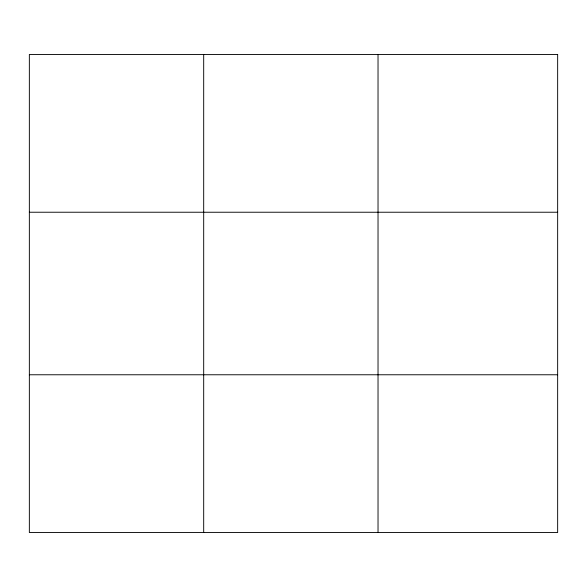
<?xml version="1.0" encoding="UTF-8"?>
<svg xmlns="http://www.w3.org/2000/svg" width="587" height="587" viewBox="0 0 587 587"><rect width="100%" height="100%" fill="white"/><g stroke="black" fill="none" stroke-linecap="round" stroke-linejoin="round"><path stroke-width="0.88" d="M203.689 532.519L203.689 54.481M378.028 532.519L378.028 54.481M29.35 212.23L557.65 212.23M29.35 374.77L557.65 374.77M557.65 54.481L557.65 532.519L29.35 532.519L29.35 54.481L557.65 54.481"/></g></svg>
